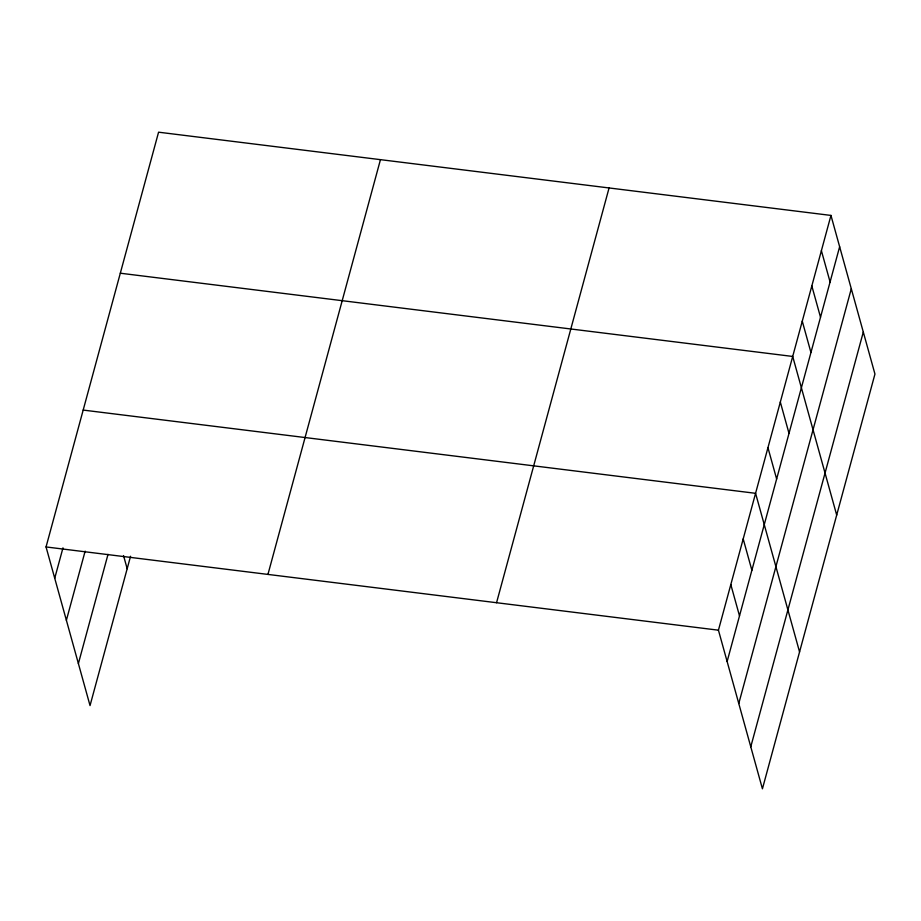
<?xml version="1.0" encoding="UTF-8"?>
<svg xmlns="http://www.w3.org/2000/svg" width="921" height="921" viewBox="0 0 921 921"><rect width="100%" height="100%" fill="white"/><g stroke="black" fill="none" stroke-linecap="round" stroke-linejoin="round"><path stroke-width="1.38" d="M130.552 556.261L90.039 705.578L46.05 546.947L158.573 132.187L830.961 215.422L874.95 374.053L762.427 788.813L718.438 630.183L830.961 215.422M54.73 578.261L62.985 547.845M66.381 620.282L85.135 551.149M78.389 663.557L108.022 554.338M267.942 574.416L380.454 159.655M496.557 602.714L609.069 187.965M727.13 661.497L839.641 246.736M738.78 703.506L851.292 288.757M750.776 746.793L863.299 332.044M120.317 273.215L792.705 356.45L836.694 515.069M83.178 410.075L755.577 493.311L799.566 651.941M46.05 546.947L718.438 630.183M821.394 250.685L830.086 281.999M811.827 285.936L820.519 317.25M802.272 321.187L810.952 352.501M780.329 402.063L789.009 433.388M767.953 447.687L776.633 479.001M743.201 538.935L751.881 570.249M730.813 584.559L739.505 615.873M123.529 555.57L127.167 568.706"/></g></svg>
